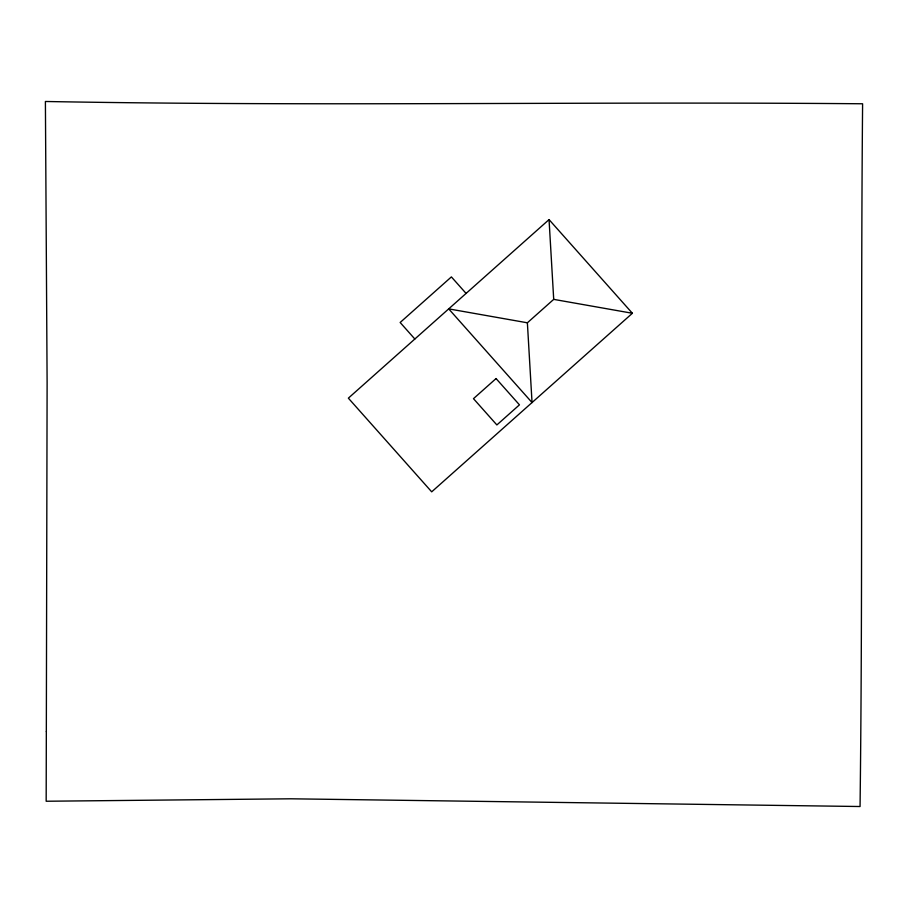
<?xml version="1.0" encoding="UTF-8"?>
<svg xmlns="http://www.w3.org/2000/svg" width="908" height="908" viewBox="0 0 908 908"><rect width="100%" height="100%" fill="white"/><g stroke="black" fill="none" stroke-linecap="round" stroke-linejoin="round"><path stroke-width="1.36" d="M549.045 219.6L348.366 398.158L431.697 491.83L632.388 313.271L549.045 219.6L553.71 299.368L527.378 322.794L448.7 308.879L532.043 402.55L527.378 322.794M553.71 299.368L632.388 313.271M466.088 293.42L451.389 276.906L400.156 322.488L414.843 339.013M46.331 731.576L46.172 801.242L290.935 798.802L860.058 806.52C862.929 572.278 860.5 338.026 862.6 103.773C590.2 101.412 317.789 106.452 45.4 101.48L47.114 382.87L46.331 731.576M496.063 378.557L473.477 398.657L496.869 424.944L519.455 404.843L496.063 378.557"/></g></svg>
